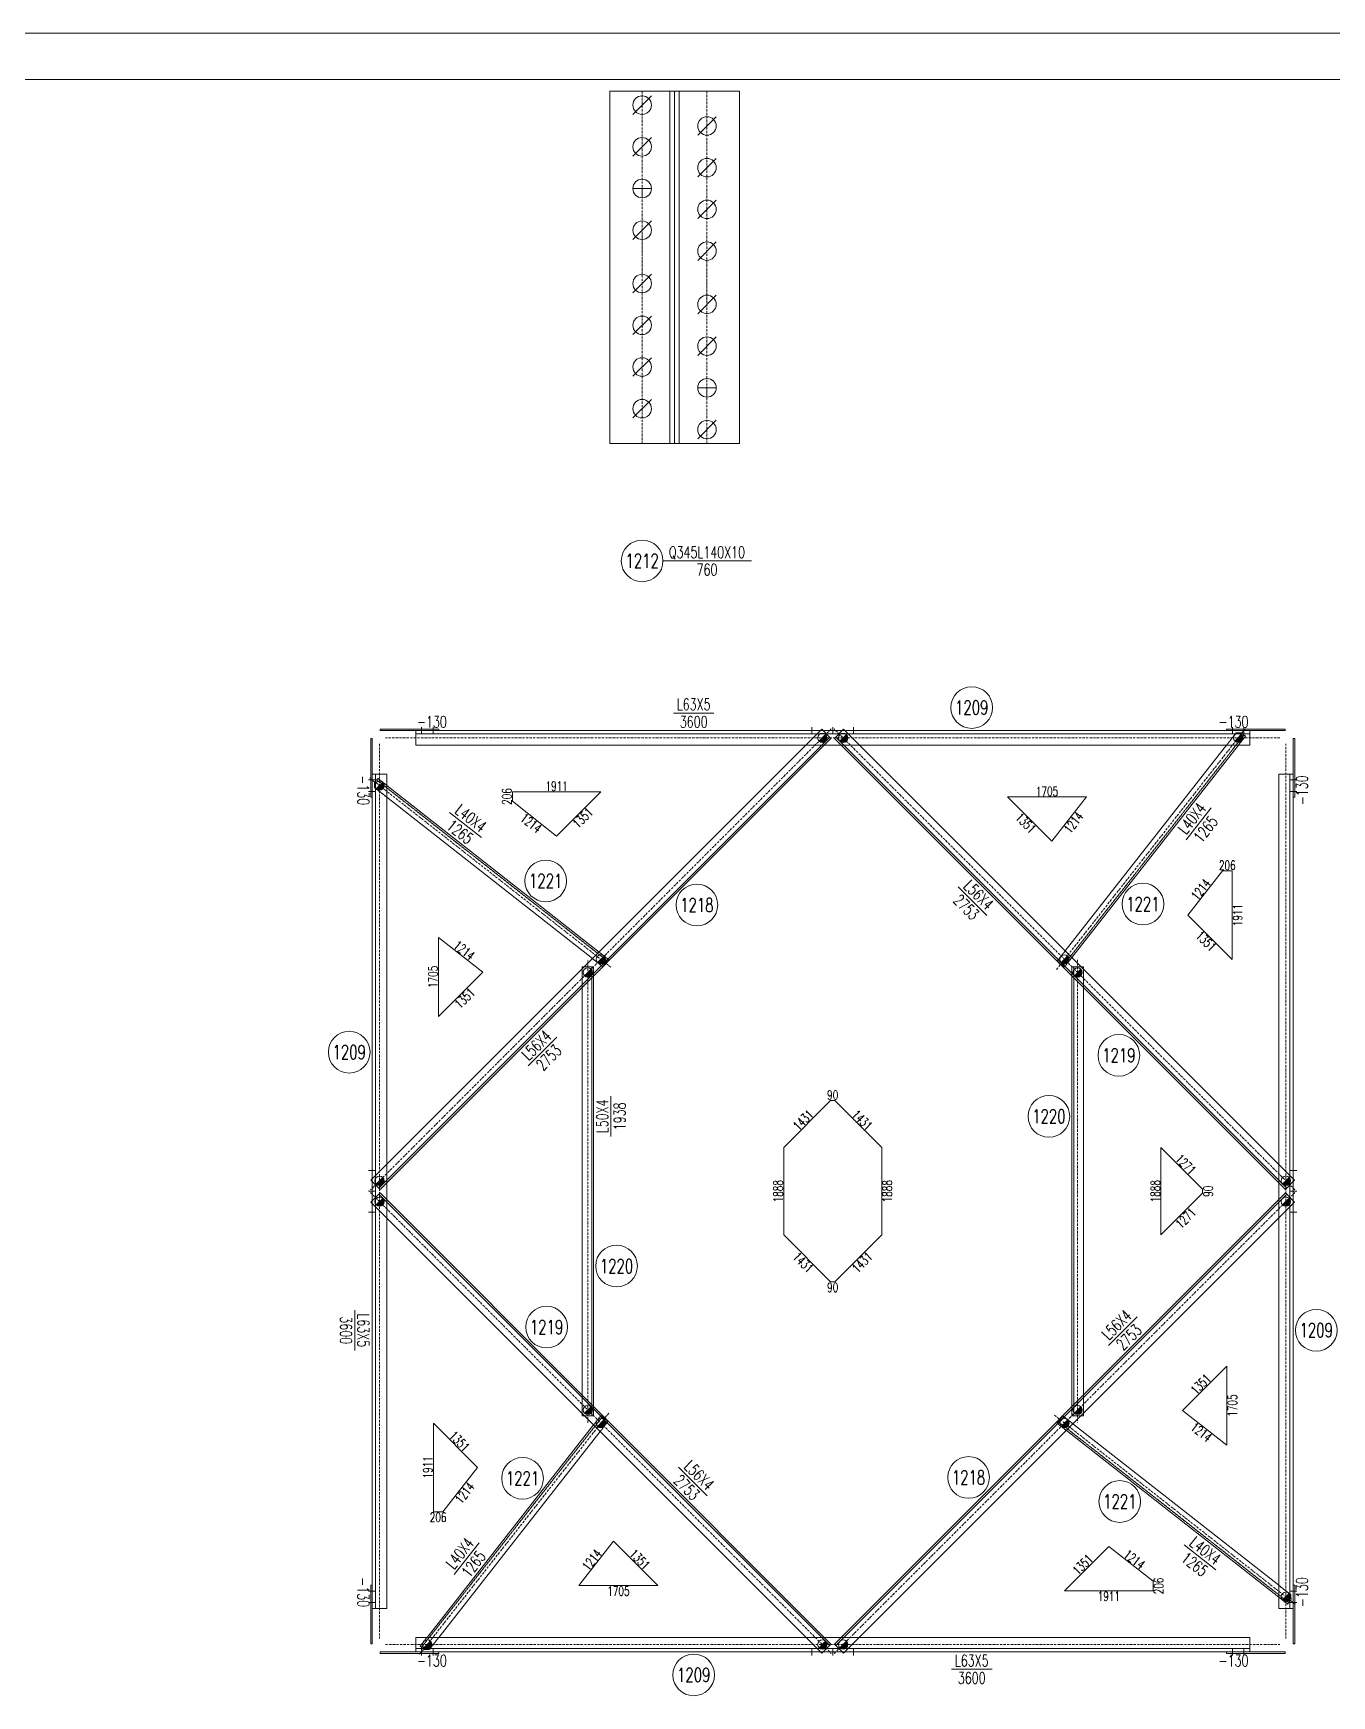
# Model space of a CAD drawing. Extents: x -62666 to 126696, y -48828 to 60042.
# Drawn here: x 118286 to 123891, y -44121 to -36948 of the extents above; entities that cross this region are included whole.
import ezdxf
from ezdxf.enums import TextEntityAlignment as Align

# ---------------------------------------------------------------- set-up
doc = ezdxf.new("R2010")
doc.units = 0
doc.header["$MEASUREMENT"] = 0
doc.linetypes.add('Dash', pattern=[2.75, 2, -0.75])
doc.linetypes.add('DashDot', pattern=[15.6, 9, -3, 0.6, -3])
doc.layers.get('0').update_dxf_attribs({"linetype": 'CONTINUOUS', "lineweight": 25})
doc.styles.get("Standard").update_dxf_attribs({"font": 'simplex.shx', "width": 0.7, "height": 3, "bigfont": 'gbhzfs.shx'})

# ---------------------------------------------------------------- blocks, each defined once
blk = doc.blocks.new('M16X40S')
at = {"color": 3, "linetype": 'Continuous', "lineweight": 13}
blk.add_line((-0.707, -0.707), (0.707, 0.707), dxfattribs=at)
blk.add_circle((0, 0), 1, dxfattribs=at)
for radius in [0.9, 0.8, 0.7, 0.6, 0.5, 0.4, 0.3, 0.2, 0.1]:
    blk.add_arc((0, 0), radius, 225, 45, dxfattribs=at)
blk = doc.blocks.new('M20X55S')
at = {"color": 3, "linetype": 'Continuous', "lineweight": 13}
blk.add_line((-1, -1), (1, 1), dxfattribs=at)
blk.add_circle((0, 0), 1, dxfattribs=at)
blk = doc.blocks.new('StepBolt')
at = {"color": 3, "linetype": 'Continuous', "lineweight": 13}
for p, q in [((-1, 0), (1, 0)), ((0, 0), (0, -1))]:
    blk.add_line(p, q, dxfattribs=at)
blk.add_circle((0, 0), 1, dxfattribs=at)

msp = doc.modelspace()

# ---------------------------------------------------------------- linework, layer by layer
at = {"color": 7, "linetype": 'Continuous', "lineweight": 18}
for p, q in [((109876.03669, -36947.58851), (126696.03669, -36947.58851)), ((110376.03669, -37147.58851), (126496.03669, -37147.58851))]:
    msp.add_line(p, q, dxfattribs=at)
at = {"color": 2, "linetype": 'DashDot', "lineweight": 0}
for p, q in [((120914.00436, -37197.58851), (120914.13211, -37997.58818)), ((121194.00436, -37197.58851), (121193.87679, -38117.58818)), ((120914.00436, -38717.58826), (120914.13408, -37797.58826)), ((121194.00436, -38717.58826), (121193.87464, -37917.58826)), ((121730.5323, -39949.16935), (119741.84849, -41937.85315)), ((123731.43436, -41937.85315), (121742.75055, -39949.16935)), ((122703.14511, -40986.78435), (123520.58572, -39944.77866)), ((119780.73936, -40013.97171), (119780.73936, -43873.95286)), ((123666.632, -39988.06022), (119806.65085, -39988.06022)), ((123692.54348, -43873.95286), (123692.54348, -40013.97171)), ((120779.46349, -40977.45859), (119737.4578, -40160.01798)), ((120679.62185, -42942.84477), (120679.62185, -40945.07979)), ((122793.66099, -40945.07979), (122793.66099, -42942.84477)), ((119741.84849, -41950.07141), (121730.5323, -43938.75521)), ((121742.75055, -43938.75521), (123731.43436, -41950.07141)), ((120770.13773, -42901.14021), (119952.69712, -43943.14591)), ((122693.81935, -42910.46597), (123735.82505, -43727.90658)), ((119806.65085, -43899.86434), (123666.632, -43899.86434))]:
    msp.add_line(p, q, dxfattribs=at)
at = {"color": 1, "linetype": 'Dash', "lineweight": 0}
for p, q in [((121034.00436, -38717.58826), (121034.00436, -37197.58851)), ((121074.00436, -38717.58826), (121074.00436, -37197.58851)), ((120036.65085, -39956.06022), (119936.65085, -39956.06022)), ((123536.632, -39971.06022), (119936.65085, -39971.06022)), ((121621.04344, -40019.06022), (121700.2394, -40019.06022)), ((121694.99676, -39956.06022), (121684.04344, -39956.06022)), ((121773.04344, -40019.06022), (121852.2394, -40019.06022)), ((121789.2394, -39956.06022), (121778.28608, -39956.06022)), ((122731.10328, -40970.58746), (123511.51041, -39975.78898)), ((123536.632, -39956.06022), (123436.632, -39956.06022)), ((123478.30935, -39966.26597), (123436.89291, -40019.06022)), ((123498.92184, -39965.91336), (123478.30935, -39966.26597)), ((123487.73259, -40019.06022), (123517.80469, -39980.72679)), ((123517.80469, -39980.72679), (123498.92184, -39965.91336)), ((119748.73936, -40143.97171), (119748.73936, -40243.97171)), ((119773.40593, -40162.79901), (119758.5925, -40181.68187)), ((119763.73936, -40143.97171), (119763.73936, -43743.95286)), ((120763.2666, -40949.50043), (119768.46812, -40169.0933)), ((119811.73936, -40192.87111), (119773.40593, -40162.79901)), ((123709.54348, -43743.95286), (123709.54348, -40143.97171)), ((123724.54348, -40243.97171), (123724.54348, -40143.97171)), ((119758.5925, -40181.68187), (119758.94511, -40202.29436)), ((119758.94511, -40202.29436), (119811.73936, -40243.7108)), ((120699.75531, -40940.34835), (120743.51536, -40974.67757)), ((120768.20441, -40943.20614), (120728.2451, -40911.85856)), ((120743.51536, -40974.67757), (120768.20441, -40943.20614)), ((122740.25535, -40907.07617), (122705.92614, -40950.83622)), ((122705.92614, -40950.83622), (122737.39756, -40975.52527)), ((122737.39756, -40975.52527), (122768.74514, -40935.56596)), ((120654.62185, -40985.48181), (120654.62185, -41064.67777)), ((120704.62185, -40975.07979), (120665.02387, -40975.07979)), ((120696.62185, -42912.84477), (120696.62185, -40975.07979)), ((120704.62185, -41014.67777), (120704.62185, -40975.07979)), ((122768.66099, -40975.07979), (122768.66099, -41014.67777)), ((122808.25897, -40975.07979), (122768.66099, -40975.07979)), ((122776.66099, -40975.07979), (122776.66099, -42912.84477)), ((122818.66099, -41064.67777), (122818.66099, -40985.48181)), ((119748.73936, -41891.3643), (119748.73936, -41902.31762)), ((119811.73936, -41907.56026), (119811.73936, -41828.3643)), ((123661.54348, -41828.3643), (123661.54348, -41907.56026)), ((123724.54348, -41902.31762), (123724.54348, -41891.3643)), ((119748.73936, -41985.60694), (119748.73936, -41996.56026)), ((119811.73936, -42059.56026), (119811.73936, -41980.3643)), ((123661.54348, -41980.3643), (123661.54348, -42059.56026)), ((123724.54348, -41996.56026), (123724.54348, -41985.60694)), ((120654.62185, -42823.24679), (120654.62185, -42902.44275)), ((122818.66099, -42902.44275), (122818.66099, -42823.24679)), ((120704.62185, -42912.84477), (120704.62185, -42873.24679)), ((122768.66099, -42873.24679), (122768.66099, -42912.84477)), ((120742.17957, -42917.33711), (119961.77244, -43912.13558)), ((120665.02387, -42912.84477), (120704.62185, -42912.84477)), ((120735.88528, -42912.3993), (120704.5377, -42952.3586)), ((120733.02749, -42980.84839), (120767.35671, -42937.08835)), ((120767.35671, -42937.08835), (120735.88528, -42912.3993)), ((122729.76749, -42913.247), (122705.07844, -42944.71842)), ((122705.07844, -42944.71842), (122745.03774, -42976.066)), ((122710.01625, -42938.42414), (123704.81472, -43718.83127)), ((122773.52753, -42947.57621), (122729.76749, -42913.247)), ((122768.66099, -42912.84477), (122808.25897, -42912.84477)), ((119748.73936, -43643.95286), (119748.73936, -43743.95286)), ((123714.33773, -43685.63021), (123661.54348, -43644.21377)), ((123724.54348, -43743.95286), (123724.54348, -43643.95286)), ((123661.54348, -43695.05345), (123699.87691, -43725.12555)), ((123699.87691, -43725.12555), (123714.69034, -43706.2427)), ((123714.69034, -43706.2427), (123714.33773, -43685.63021)), ((119985.55025, -43868.86434), (119955.47815, -43907.19777)), ((119994.9735, -43921.65859), (120036.38994, -43868.86434)), ((121700.2394, -43868.86434), (121621.04344, -43868.86434)), ((121852.2394, -43868.86434), (121773.04344, -43868.86434)), ((119936.65085, -43916.86434), (123536.632, -43916.86434)), ((119936.65085, -43931.86434), (120036.65085, -43931.86434)), ((119955.47815, -43907.19777), (119974.36101, -43922.0112)), ((119974.36101, -43922.0112), (119994.9735, -43921.65859)), ((121684.04344, -43931.86434), (121694.99676, -43931.86434)), ((121778.28608, -43931.86434), (121789.2394, -43931.86434)), ((123436.632, -43931.86434), (123536.632, -43931.86434))]:
    msp.add_line(p, q, dxfattribs=at)
at = {"color": 7, "linetype": 'Continuous', "lineweight": 13}
for p, q in [((121001.50436, -39224.25485), (121386.50436, -39224.25485)), ((121224.14456, -39881.06022), (121049.14456, -39881.06022)), ((120220.14125, -40417.93295), (120082.45354, -40309.91864)), ((123262.67075, -40427.46211), (123370.68507, -40289.77439)), ((122401.75606, -40753.83886), (122278.01238, -40630.09517)), ((120546.518, -41278.84764), (120422.77431, -41402.59133)), ((120779.62185, -41708.50145), (120779.62185, -41533.50145)), ((119673.73936, -42456.45914), (119673.73936, -42631.45914)), ((122926.76484, -42609.07692), (123050.50853, -42485.33324)), ((121071.52678, -43134.0857), (121195.27047, -43257.82939)), ((120210.61209, -43460.46245), (120102.59778, -43598.15017)), ((123253.14159, -43469.99161), (123390.82931, -43578.00593)), ((122249.13828, -44006.86434), (122424.13828, -44006.86434))]:
    msp.add_line(p, q, dxfattribs=at)
at = {"color": 7, "linetype": 'Continuous', "lineweight": 0}
for p, q in [((121723.46123, -39984.52469), (119777.20383, -41930.78209)), ((123696.07902, -41930.78209), (121749.82162, -39984.52469)), ((119777.20383, -41957.14248), (121723.46123, -43903.39988)), ((121749.82162, -43903.39988), (123696.07902, -41957.14248))]:
    msp.add_line(p, q, dxfattribs=at)
at = {"color": 1, "linetype": 'Continuous', "lineweight": 0}
for p, q in [((120354.00997, -40220.33277), (120354.00997, -40261.51509)), ((120736.19038, -40220.33277), (120354.00997, -40220.33277)), ((120545.10016, -40411.42299), (120736.19038, -40220.33277)), ((120354.00997, -40261.51509), (120545.10016, -40411.42299)), ((122832.09055, -40242.84714), (122491.09246, -40242.84714)), ((122491.09246, -40242.84714), (122682.18265, -40433.93734)), ((122682.18265, -40433.93734), (122832.09055, -40242.84714)), ((123419.08862, -40561.33083), (123269.18072, -40752.42102)), ((123460.27094, -40561.33083), (123419.08862, -40561.33083)), ((123460.27094, -40943.51124), (123460.27094, -40561.33083)), ((123269.18072, -40752.42102), (123460.27094, -40943.51124)), ((120035.52628, -40848.51315), (120035.52628, -41189.51124)), ((120226.61648, -40998.42105), (120035.52628, -40848.51315)), ((120035.52628, -41189.51124), (120226.61648, -40998.42105)), ((121727.64142, -41552.78187), (121525.23751, -41755.18578)), ((121745.64142, -41552.78187), (121727.64142, -41552.78187)), ((121948.04534, -41755.18578), (121745.64142, -41552.78187)), ((121525.23751, -41755.18578), (121525.23751, -42132.73878)), ((121948.04534, -42132.73878), (121948.04534, -41755.18578)), ((123332.99049, -41934.96228), (123153.21399, -41755.18578)), ((123153.21399, -41755.18578), (123153.21399, -42132.73878)), ((123153.21399, -42132.73878), (123332.99049, -41952.96228)), ((123332.99049, -41952.96228), (123332.99049, -41934.96228)), ((121525.23751, -42132.73878), (121727.64142, -42335.14269)), ((121745.64142, -42335.14269), (121948.04534, -42132.73878)), ((121727.64142, -42335.14269), (121745.64142, -42335.14269)), ((123437.75656, -42698.41332), (123246.66637, -42889.50351)), ((123437.75656, -43039.41141), (123437.75656, -42698.41332)), ((123246.66637, -42889.50351), (123437.75656, -43039.41141)), ((120013.01191, -42944.41333), (120013.01191, -43326.59374)), ((120204.10213, -43135.50355), (120013.01191, -42944.41333)), ((120054.19423, -43326.59374), (120204.10213, -43135.50355)), ((120013.01191, -43326.59374), (120054.19423, -43326.59374)), ((120791.10019, -43453.98723), (120641.19229, -43645.07742)), ((120982.19038, -43645.07742), (120791.10019, -43453.98723)), ((122928.18269, -43476.50158), (122737.09247, -43667.5918)), ((123119.27288, -43626.40947), (122928.18269, -43476.50158)), ((120641.19229, -43645.07742), (120982.19038, -43645.07742)), ((122737.09247, -43667.5918), (123119.27288, -43667.5918)), ((123119.27288, -43667.5918), (123119.27288, -43626.40947))]:
    msp.add_line(p, q, dxfattribs=at)
at = {"color": 7, "linetype": 'Continuous', "lineweight": 0}
for points in [[(121054.00436, -37197.58851), (120774.00436, -37197.58851)], [(120774.00436, -37197.58851), (120774.00436, -38717.58826)], [(121054.00436, -38717.58826), (121054.00436, -37197.58851)], [(121054.00436, -37197.58851), (121334.00436, -37197.58851)], [(121054.00436, -38717.58826), (121054.00436, -37197.58851)], [(121334.00436, -37197.58851), (121334.00436, -38717.58826)], [(120774.00436, -38717.58826), (121054.00436, -38717.58826)], [(121334.00436, -38717.58826), (121054.00436, -38717.58826)], [(119743.2627, -41896.84096), (121689.5201, -39950.58356)], [(120036.65085, -39950.07487), (119783.8246, -39950.07487)], [(119783.8246, -39950.07487), (119783.8246, -39956.06022)], [(120036.65085, -39956.06022), (120036.65085, -39950.07487)], [(121689.5201, -39950.58356), (121729.11808, -39990.18154)], [(121744.16476, -39990.18154), (121783.76274, -39950.58356)], [(121783.76274, -39950.58356), (123730.02014, -41896.84096)], [(123436.632, -39956.06022), (123436.632, -39950.07487)], [(123436.632, -39950.07487), (123689.45825, -39950.07487)], [(123689.45825, -39950.07487), (123689.45825, -39956.06022)], [(119742.75401, -40243.97171), (119742.75401, -39991.14546)], [(119742.75401, -39991.14546), (119748.73936, -39991.14546)], [(119748.73936, -39991.14546), (119748.73936, -40243.97171)], [(121729.11808, -39990.18154), (119782.86068, -41936.43894)], [(119783.8246, -39956.06022), (120036.65085, -39956.06022)], [(119936.65085, -39956.06022), (119936.65085, -40019.06022)], [(119936.65085, -40019.06022), (121621.04344, -40019.06022)], [(121684.04344, -39956.06022), (120036.65085, -39956.06022)], [(121778.28608, -39956.06022), (121694.99676, -39956.06022)], [(121700.2394, -40019.06022), (121773.04344, -40019.06022)], [(123690.42216, -41936.43894), (121744.16476, -39990.18154)], [(123436.632, -39956.06022), (121789.2394, -39956.06022)], [(121852.2394, -40019.06022), (123536.632, -40019.06022)], [(123436.89291, -40019.06022), (122740.25535, -40907.07617)], [(122768.74514, -40935.56596), (123487.73259, -40019.06022)], [(123689.45825, -39956.06022), (123436.632, -39956.06022)], [(123536.632, -40019.06022), (123536.632, -39956.06022)], [(123724.54348, -39991.14546), (123724.54348, -40243.97171)], [(123730.52883, -39991.14546), (123724.54348, -39991.14546)], [(123730.52883, -40243.97171), (123730.52883, -39991.14546)], [(119811.73936, -40143.97171), (119748.73936, -40143.97171)], [(119811.73936, -41828.3643), (119811.73936, -40143.97171)], [(123724.54348, -40143.97171), (123661.54348, -40143.97171)], [(123661.54348, -40143.97171), (123661.54348, -41828.3643)], [(120728.2451, -40911.85856), (119811.73936, -40192.87111)], [(119748.73936, -40243.97171), (119742.75401, -40243.97171)], [(119748.73936, -40243.97171), (119748.73936, -41891.3643)], [(119811.73936, -40243.7108), (120699.75531, -40940.34835)], [(123724.54348, -40243.97171), (123730.52883, -40243.97171)], [(123724.54348, -41891.3643), (123724.54348, -40243.97171)], [(120665.02387, -40975.07979), (120654.62185, -40975.07979)], [(120654.62185, -40975.07979), (120654.62185, -40985.48181)], [(120704.62185, -42873.24679), (120704.62185, -41014.67777)], [(122768.66099, -41014.67777), (122768.66099, -42873.24679)], [(122818.66099, -40975.07979), (122808.25897, -40975.07979)], [(122818.66099, -40985.48181), (122818.66099, -40975.07979)], [(120654.62185, -41064.67777), (120654.62185, -42823.24679)], [(122818.66099, -42823.24679), (122818.66099, -41064.67777)], [(119782.86068, -41936.43894), (119743.2627, -41896.84096)], [(119743.2627, -41991.0836), (119782.86068, -41951.48562)], [(119748.73936, -41902.31762), (119748.73936, -41985.60694)], [(119782.86068, -41951.48562), (121729.11808, -43897.74302)], [(119811.73936, -41980.3643), (119811.73936, -41907.56026)], [(121744.16476, -43897.74302), (123690.42216, -41951.48562)], [(123661.54348, -41907.56026), (123661.54348, -41980.3643)], [(123730.02014, -41896.84096), (123690.42216, -41936.43894)], [(123690.42216, -41951.48562), (123730.02014, -41991.0836)], [(123724.54348, -41985.60694), (123724.54348, -41902.31762)], [(121689.5201, -43937.341), (119743.2627, -41991.0836)], [(119748.73936, -41996.56026), (119748.73936, -43643.95286)], [(123730.02014, -41991.0836), (121783.76274, -43937.341)], [(123724.54348, -43643.95286), (123724.54348, -41996.56026)], [(119811.73936, -43743.95286), (119811.73936, -42059.56026)], [(123661.54348, -42059.56026), (123661.54348, -43743.95286)], [(120704.5377, -42952.3586), (119985.55025, -43868.86434)], [(120654.62185, -42902.44275), (120654.62185, -42912.84477)], [(120654.62185, -42912.84477), (120665.02387, -42912.84477)], [(123661.54348, -43644.21377), (122773.52753, -42947.57621)], [(122808.25897, -42912.84477), (122818.66099, -42912.84477)], [(122818.66099, -42912.84477), (122818.66099, -42902.44275)], [(120036.38994, -43868.86434), (120733.02749, -42980.84839)], [(122745.03774, -42976.066), (123661.54348, -43695.05345)], [(119748.73936, -43643.95286), (119742.75401, -43643.95286)], [(119742.75401, -43643.95286), (119742.75401, -43896.77911)], [(119748.73936, -43896.77911), (119748.73936, -43643.95286)], [(123724.54348, -43896.77911), (123724.54348, -43643.95286)], [(123724.54348, -43643.95286), (123730.52883, -43643.95286)], [(123730.52883, -43643.95286), (123730.52883, -43896.77911)], [(119748.73936, -43743.95286), (119811.73936, -43743.95286)], [(123661.54348, -43743.95286), (123724.54348, -43743.95286)], [(119742.75401, -43896.77911), (119748.73936, -43896.77911)], [(121621.04344, -43868.86434), (119936.65085, -43868.86434)], [(119936.65085, -43868.86434), (119936.65085, -43931.86434)], [(121729.11808, -43897.74302), (121689.5201, -43937.341)], [(121773.04344, -43868.86434), (121700.2394, -43868.86434)], [(121783.76274, -43937.341), (121744.16476, -43897.74302)], [(123536.632, -43868.86434), (121852.2394, -43868.86434)], [(123536.632, -43931.86434), (123536.632, -43868.86434)], [(123730.52883, -43896.77911), (123724.54348, -43896.77911)], [(119783.8246, -43931.86434), (120036.65085, -43931.86434)], [(119783.8246, -43937.84969), (119783.8246, -43931.86434)], [(120036.65085, -43937.84969), (119783.8246, -43937.84969)], [(120036.65085, -43931.86434), (120036.65085, -43937.84969)], [(120036.65085, -43931.86434), (121684.04344, -43931.86434)], [(121694.99676, -43931.86434), (121778.28608, -43931.86434)], [(121789.2394, -43931.86434), (123436.632, -43931.86434)], [(123689.45825, -43931.86434), (123436.632, -43931.86434)], [(123436.632, -43931.86434), (123436.632, -43937.84969)], [(123436.632, -43937.84969), (123689.45825, -43937.84969)], [(123689.45825, -43937.84969), (123689.45825, -43931.86434)]]:
    msp.add_lwpolyline(points, dxfattribs=at)
at = {"color": 3, "linetype": 'Continuous', "lineweight": 20}
for points in [[(119961.65085, -39941.06022), (119961.65085, -39971.06022)], [(120011.65085, -39941.06022), (120011.65085, -39971.06022)], [(121646.64142, -39941.06022), (121646.64142, -39971.06022)], [(121736.64142, -39941.06022), (121736.64142, -39971.06022)], [(121826.64142, -39941.06022), (121826.64142, -39971.06022)], [(123461.632, -39941.06022), (123461.632, -39971.06022)], [(123511.632, -39941.06022), (123511.632, -39971.06022)], [(119733.73936, -40168.97171), (119763.73936, -40168.97171)], [(123739.54348, -40168.97171), (123709.54348, -40168.97171)], [(119733.73936, -40218.97171), (119763.73936, -40218.97171)], [(123739.54348, -40218.97171), (123709.54348, -40218.97171)], [(119733.73936, -41853.96228), (119763.73936, -41853.96228)], [(123739.54348, -41853.96228), (123709.54348, -41853.96228)], [(119733.73936, -41943.96228), (119763.73936, -41943.96228)], [(123739.54348, -41943.96228), (123709.54348, -41943.96228)], [(119733.73936, -42033.96228), (119763.73936, -42033.96228)], [(123739.54348, -42033.96228), (123709.54348, -42033.96228)], [(119733.73936, -43668.95286), (119763.73936, -43668.95286)], [(123739.54348, -43668.95286), (123709.54348, -43668.95286)], [(119733.73936, -43718.95286), (119763.73936, -43718.95286)], [(123739.54348, -43718.95286), (123709.54348, -43718.95286)], [(119961.65085, -43946.86434), (119961.65085, -43916.86434)], [(120011.65085, -43946.86434), (120011.65085, -43916.86434)], [(121646.64142, -43946.86434), (121646.64142, -43916.86434)], [(121736.64142, -43946.86434), (121736.64142, -43916.86434)], [(121826.64142, -43946.86434), (121826.64142, -43916.86434)], [(123461.632, -43946.86434), (123461.632, -43916.86434)], [(123511.632, -43946.86434), (123511.632, -43916.86434)]]:
    msp.add_lwpolyline(points, dxfattribs=at)
at = {"color": 7, "linetype": 'Continuous', "lineweight": 13}
for centre in [(120914.00436, -39224.25485), (122336.63828, -39857.06022), (120497.71032, -40605.17865), (121150.36919, -40708.93758), (123075.42506, -40705.03118), (119649.73936, -41343.96542), (122971.66612, -41357.69005), (122669.66099, -41621.00145), (120803.62185, -42266.92311), (120501.61672, -42530.23452), (123823.54348, -42543.95914), (120397.85779, -43182.89339), (122322.91366, -43178.98698), (122975.57253, -43282.74592), (121136.64456, -44030.86434)]:
    msp.add_circle(centre, 90, dxfattribs=at)

# ---------------------------------------------------------------- block references
at = {"color": 3, "linetype": 'Continuous', "lineweight": 13}
for name, p, xscale, yscale, zscale in [('M20X55S', (120914.10101, -37257.58826), 40, 40.00000000000728, 40.0000000000091), ('M20X55S', (121193.90785, -37347.58826), 40, 40.00000000000728, 40.0000000000091), ('M20X55S', (120914.10073, -37437.58826), 40, 40.00000000000728, 40.0000000000091), ('M20X55S', (121193.90812, -37527.58826), 40, 40.00000000000728, 40.0000000000091), ('StepBolt', (120914.10045, -37617.58826), 40, 40.00000000000728, 40.0000000000091), ('M20X55S', (121193.9084, -37707.58826), 40, 40.00000000000728, 40.0000000000091), ('M20X55S', (120914.10017, -37797.58826), 40, 40.00000000000728, 40.0000000000091), ('M20X55S', (121193.90868, -37887.58826), 40, 40.00000000000728, 40.0000000000091), ('M20X55S', (120914.10165, -38027.58826), 40, 40.00000000000728, 40.0000000000091), ('M20X55S', (121193.90707, -38117.58826), 40, 40.00000000000728, 40.0000000000091), ('M20X55S', (120914.10165, -38207.58826), 40, 40.00000000000728, 40.0000000000091), ('M20X55S', (121193.90707, -38297.58826), 40, 40.00000000000728, 40.0000000000091), ('M20X55S', (120914.10165, -38387.58826), 40, 40.00000000000728, 40.0000000000091), ('StepBolt', (121193.90707, -38477.58826), 40, 40.00000000000728, 40.0000000000091), ('M20X55S', (120914.10165, -38567.58826), 40, 40.00000000000728, 40.0000000000091), ('M20X55S', (121193.90707, -38657.58826), 40, 40.00000000000728, 40.0000000000091), ('M16X40S', (121691.64142, -39988.06022), 19.99999999998545, 19.99999999998545, 19.99999999998182), ('M16X40S', (121781.64142, -39988.06022), 19.99999999998545, 19.99999999998545, 19.99999999998182), ('M16X40S', (123486.61165, -39988.06022), 19.99999999998545, 19.99999999998545, 19.99999999998182), ('M16X40S', (119780.73936, -40193.99206), 20, 20.00000000000728, 20.00000000000454), ('M16X40S', (120736.19029, -40943.51135), 19.99999999998545, 19.99999999998545, 19.99999999998182), ('M16X40S', (122737.09235, -40943.51115), 19.99999999998545, 19.99999999998545, 19.99999999998182), ('M16X40S', (120679.62185, -41000.07979), 19.99999999998545, 19.99999999998545, 19.99999999998182), ('M16X40S', (122793.66099, -41000.07979), 19.99999999998545, 19.99999999998545, 19.99999999998182), ('M16X40S', (119780.73936, -41898.96228), 20, 20.00000000000728, 20.00000000000454), ('M16X40S', (123692.54348, -41898.96228), 19.99999999998545, 19.99999999998545, 19.99999999998182), ('M16X40S', (119780.73936, -41988.96228), 20, 20.00000000000728, 20.00000000000454), ('M16X40S', (123692.54348, -41988.96228), 19.99999999998545, 19.99999999998545, 19.99999999998182), ('M16X40S', (120679.62185, -42887.84477), 19.99999999998545, 19.99999999998545, 19.99999999998182), ('M16X40S', (122793.66099, -42887.84477), 19.99999999998545, 19.99999999998545, 19.99999999998182), ('M16X40S', (120736.19049, -42944.41341), 19.99999999998545, 19.99999999998545, 19.99999999998182), ('M16X40S', (122737.09255, -42944.41321), 19.99999999998545, 19.99999999998545, 19.99999999998182), ('M16X40S', (123692.54348, -43693.93251), 19.99999999998545, 19.99999999998545, 19.99999999998182), ('M16X40S', (119986.6712, -43899.86434), 20, 20.00000000000728, 20.00000000000454), ('M16X40S', (121691.64142, -43899.86434), 19.99999999998545, 19.99999999998545, 19.99999999998182), ('M16X40S', (121781.64142, -43899.86434), 19.99999999998545, 19.99999999998545, 19.99999999998182)]:
    msp.add_blockref(name, p, dxfattribs=dict(at, xscale=xscale, yscale=yscale, zscale=zscale))

# ---------------------------------------------------------------- texts
at = {"color": 7, "linetype": 'Continuous', "lineweight": 13, "width": 0.7}
for s, height, p in [('Q345L140X10', 50, (121194.00436, -39186.75485)), ('1212', 60, (120914.00436, -39224.25485)), ('760', 50, (121194.00436, -39261.75485)), ('L63X5', 50, (121136.64456, -39843.56022)), ('1209', 60, (122336.63828, -39857.06022)), ('-130', 50, (120006.65085, -39918.56022)), ('3600', 50, (121136.64456, -39918.56022)), ('-130', 50, (123466.632, -39918.56022)), ('1221', 60, (120497.71032, -40605.17865)), ('1218', 60, (121150.36919, -40708.93758)), ('1221', 60, (123075.42506, -40705.03118)), ('1209', 60, (119649.73936, -41343.96542)), ('1219', 60, (122971.66612, -41357.69005)), ('1220', 60, (122669.66099, -41621.00145)), ('1220', 60, (120803.62185, -42266.92311)), ('1219', 60, (120501.61672, -42530.23452)), ('1209', 60, (123823.54348, -42543.95914)), ('1221', 60, (120397.85779, -43182.89339)), ('1218', 60, (122322.91366, -43178.98698)), ('1221', 60, (122975.57253, -43282.74592)), ('-130', 50, (120006.65085, -43969.36434)), ('L63X5', 50, (122336.63828, -43969.36434)), ('-130', 50, (123466.632, -43969.36434)), ('1209', 60, (121136.64456, -44030.86434)), ('3600', 50, (122336.63828, -44044.36434))]:
    msp.add_text(s, height=height, dxfattribs=at).set_placement(p, align=Align.MIDDLE_CENTER)
for s, rotation, p in [('-130', 270, (119711.23936, -40213.97171)), ('-130', 90, (123762.04348, -40213.97171)), ('L40X4', 321.886253461, (120174.44338, -40334.42133)), ('L40X4', 51.886253461, (123287.17345, -40335.47227)), ('1265', 321.886253461, (120128.15141, -40393.43026)), ('1265', 51.886253461, (123346.18237, -40381.76424)), ('L56X4', 315, (122366.40072, -40665.45051)), ('2753', 315, (122313.36772, -40718.48352)), ('L56X4', 45, (120458.12965, -41314.20298)), ('2753', 45, (120511.16266, -41367.23599)), ('L50X4', 90, (120742.12185, -41621.00145)), ('1938', 90, (120817.12185, -41621.00145)), ('L56X4', 45, (122962.12018, -42520.68858)), ('3600', 270, (119636.23936, -42543.95914)), ('L63X5', 270, (119711.23936, -42543.95914)), ('2753', 45, (123015.15319, -42573.72158)), ('L56X4', 315, (121159.91513, -43169.44104)), ('2753', 315, (121106.88212, -43222.47405)), ('L40X4', 51.886253461, (120127.10047, -43506.16032)), ('L40X4', 321.886253461, (123345.13144, -43494.49431)), ('1265', 51.886253461, (120186.1094, -43552.4523)), ('1265', 321.886253461, (123298.83947, -43553.50323)), ('-130', 270, (119711.23936, -43673.95286)), ('-130', 90, (123762.04348, -43673.95286))]:
    msp.add_text(s, height=50, rotation=rotation, dxfattribs=at).set_placement(p, align=Align.MIDDLE_CENTER)
at = {"color": 7, "linetype": 'Continuous', "lineweight": 20, "width": 0.7}
for s, rotation, p in [('206', 90, (120330.00997, -40240.92393)), ('1351', 45, (120657.61583, -40332.84844)), ('1214', 51.886253461, (122776.01949, -40353.20563)), ('1214', 321.886253461, (120434.74167, -40355.35192)), ('1351', 315, (122569.667, -40355.3628)), ('1214', 51.886253461, (123325.25178, -40642.06253)), ('1911', 90, (123484.27094, -40752.42103)), ('1214', 321.886253461, (120145.88477, -40904.58421)), ('1351', 315, (123347.75527, -40864.93669)), ('1705', 90, (120011.52628, -41019.0122)), ('1351', 45, (120148.04194, -41110.93671)), ('1431', 45, (121609.4689, -41637.01326)), ('1431', 315, (121863.81394, -41637.01326)), ('1271', 315, (123260.0728, -41828.10347)), ('1888', 90, (121501.23751, -41943.96228)), ('1888', 90, (121972.04534, -41943.96228)), ('1888', 90, (123129.21399, -41943.96228)), ('90', 90, (123356.99049, -41943.96228)), ('1271', 45, (123260.0728, -42059.82109)), ('1431', 315, (121609.4689, -42250.9113)), ('1431', 45, (121863.81394, -42250.9113)), ('1351', 45, (123325.2409, -42776.98786)), ('1705', 90, (123461.75656, -42868.91237)), ('1214', 321.886253461, (123327.39807, -42983.34035)), ('1351', 315, (120125.52758, -43022.98787)), ('1911', 90, (119989.01191, -43135.50353)), ('1214', 51.886253461, (120148.03106, -43245.86203)), ('1214', 51.886253461, (120697.26335, -43534.71893)), ('1351', 315, (120903.61585, -43532.56176)), ('1351', 45, (122815.66701, -43555.07612)), ('1214', 321.886253461, (123038.54117, -43532.57264)), ('206', 90, (123143.27288, -43647.00064))]:
    msp.add_text(s, height=40, rotation=rotation, dxfattribs=at).set_placement(p, align=Align.MIDDLE_CENTER)
for s, p in [('1911', (120545.10017, -40196.33277)), ('1705', (122661.59151, -40218.84714)), ('206', (123439.67978, -40537.33083)), ('90', (121736.64142, -41528.78187)), ('90', (121736.64142, -42359.14269)), ('206', (120033.60307, -43350.59374)), ('1705', (120811.69134, -43669.07742)), ('1911', (122928.18267, -43691.5918))]:
    msp.add_text(s, height=40, dxfattribs=at).set_placement(p, align=Align.MIDDLE_CENTER)

doc.saveas('drawing.dxf')
